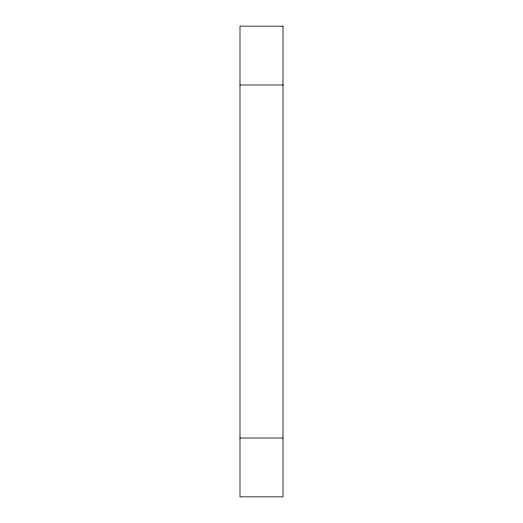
<?xml version="1.0" encoding="UTF-8"?>
<svg xmlns="http://www.w3.org/2000/svg" width="523" height="523" viewBox="0 0 523 523"><rect width="100%" height="100%" fill="white"/><g stroke="black" fill="none" stroke-linecap="round" stroke-linejoin="round"><path stroke-width="0.78" d="M239.992 84.988L283.008 84.988M239.992 438.013L283.008 438.013M283.008 26.15L239.992 26.15L239.992 496.85L283.008 496.85L283.008 26.15"/></g></svg>
